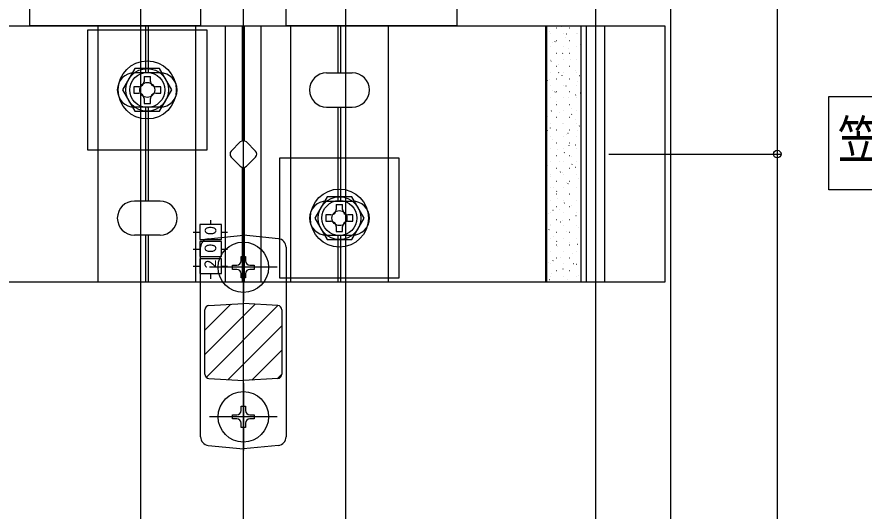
# Model space of a CAD drawing. Units: millimetres, scale not verified. Extents: x -875 to 875, y -1300 to 1293.
# Drawn here: x -253 to -54.7, y 656.8 to 772.5 of the extents above; entities that cross this region are included whole.
import ezdxf
from ezdxf.enums import TextEntityAlignment as Align

# ---------------------------------------------------------------- set-up
doc = ezdxf.new("R2010")
doc.units = ezdxf.units.MM
doc.header["$LTSCALE"] = 8
for name, color, linetype in [('0-2_USER1', 3, 'Continuous'), ('0-4_YKK_12', 2, 'Continuous'), ('0-5_YKK_13', 4, 'Continuous'), ('0-6_YKK_D', 6, 'Continuous'), ('0-8_YSS_K', 3, 'Continuous')]:
    doc.layers.add(name, color=color, linetype=linetype)
doc.styles.add('ＭＳ ゴシック', font='')
doc.styles.get('ＭＳ ゴシック').set_extended_font_data('MS Gothic')

msp = doc.modelspace()

# ---------------------------------------------------------------- linework, layer by layer
at = {"layer": '0-2_USER1'}
msp.add_lwpolyline([(-62.941, 739.88), (-62.941, 753.88), (12.109, 753.88), (12.109, 731.998), (-62.941, 731.998)], close=True, dxfattribs=at)
at = {"layer": '0-4_YKK_12'}
for p, q in [((-99.998, 820.4), (-99.998, 634.4)), ((-223.998, 634.4), (-223.998, 804.9)), ((-175.998, 634.4), (-175.998, 804.9))]:
    msp.add_line(p, q, dxfattribs=at)
at = {"layer": '0-5_YKK_13'}
for p, q in [((-233.998, 710.4), (-233.998, 770.4)), ((-222.798, 759.4), (-222.798, 770.4)), ((-222.198, 759.4), (-222.198, 770.4)), ((-211.148, 710.4), (-211.148, 770.4)), ((-204.148, 710.4), (-204.148, 770.4)), ((-200.298, 770.4), (-200.298, 743.475)), ((-199.698, 743.475), (-199.698, 770.4)), ((-195.848, 710.4), (-195.848, 770.4)), ((-188.848, 710.4), (-188.848, 770.4)), ((-177.798, 759.4), (-177.798, 770.4)), ((-177.198, 759.4), (-177.198, 770.4)), ((-165.998, 710.4), (-165.998, 770.4)), ((-129.201, 710.4), (-129.201, 770.4)), ((-128.952, 710.4), (-128.952, 770.4)), ((-126.631, 769.884), (-126.681, 769.884)), ((-125.54, 770.154), (-125.549, 770.151)), ((-123.591, 769.884), (-123.641, 769.884)), ((-119.675, 710.4), (-119.675, 770.4)), ((-115.398, 710.4), (-115.398, 770.4)), ((-128.33, 769.166), (-128.339, 769.163)), ((-128.056, 768.509), (-128.106, 768.509)), ((-125.016, 768.509), (-125.066, 768.509)), ((-124.564, 767.659), (-124.573, 767.655)), ((-124.342, 768.476), (-124.425, 768.421)), ((-121.976, 768.509), (-122.026, 768.509)), ((-121.821, 768.63), (-121.83, 768.627)), ((-128.056, 765.519), (-128.106, 765.519)), ((-127.684, 766.554), (-127.693, 766.551)), ((-127.031, 766.696), (-127.114, 766.641)), ((-126.631, 766.894), (-126.681, 766.894)), ((-125.016, 765.519), (-125.066, 765.519)), ((-123.591, 766.894), (-123.641, 766.894)), ((-121.976, 765.519), (-122.026, 765.519)), ((-121.175, 766.018), (-121.184, 766.015)), ((-126.708, 764.059), (-126.717, 764.055)), ((-126.631, 763.904), (-126.681, 763.904)), ((-125.226, 763.973), (-125.31, 763.918)), ((-123.965, 765.03), (-123.974, 765.027)), ((-123.591, 763.904), (-123.641, 763.904)), ((-128.056, 762.529), (-128.106, 762.529)), ((-127.916, 762.193), (-127.999, 762.138)), ((-125.016, 762.529), (-125.066, 762.529)), ((-123.319, 762.418), (-123.328, 762.414)), ((-121.976, 762.529), (-122.026, 762.529)), ((-128.852, 760.458), (-128.861, 760.455)), ((-128.056, 759.539), (-128.106, 759.539)), ((-126.631, 760.914), (-126.681, 760.914)), ((-126.109, 761.43), (-126.118, 761.426)), ((-125.016, 759.539), (-125.066, 759.539)), ((-123.591, 760.914), (-123.641, 760.914)), ((-122.343, 759.922), (-122.352, 759.919)), ((-121.976, 759.539), (-122.026, 759.539)), ((-219.498, 759.4), (-225.498, 759.4)), ((-223.248, 758.55), (-223.248, 757.4)), ((-223.248, 758.55), (-221.748, 758.55)), ((-221.748, 757.4), (-221.748, 758.55)), ((-180.498, 759.4), (-174.498, 759.4)), ((-128.8, 757.69), (-128.883, 757.634)), ((-128.253, 757.829), (-128.263, 757.826)), ((-126.631, 757.924), (-126.681, 757.924)), ((-126.111, 759.47), (-126.194, 759.414)), ((-125.463, 758.817), (-125.472, 758.814)), ((-123.591, 757.924), (-123.641, 757.924)), ((-121.308, 758.731), (-121.391, 758.675)), ((-225.648, 756.15), (-225.648, 754.65)), ((-224.498, 756.15), (-225.648, 756.15)), ((-219.348, 756.15), (-220.498, 756.15)), ((-219.348, 754.65), (-219.348, 756.15)), ((-128.056, 756.549), (-128.106, 756.549)), ((-125.016, 756.549), (-125.066, 756.549)), ((-124.487, 756.322), (-124.496, 756.319)), ((-121.976, 756.549), (-122.026, 756.549)), ((-121.744, 757.293), (-121.753, 757.29)), ((-225.648, 754.65), (-224.498, 754.65)), ((-220.498, 754.65), (-219.348, 754.65)), ((-127.607, 755.217), (-127.617, 755.214)), ((-126.995, 754.966), (-127.079, 754.911)), ((-126.631, 754.934), (-126.681, 754.934)), ((-123.888, 753.693), (-123.898, 753.69)), ((-123.591, 754.934), (-123.641, 754.934)), ((-122.192, 754.227), (-122.276, 754.172)), ((-121.098, 754.681), (-121.107, 754.678)), ((-223.248, 753.4), (-223.248, 752.25)), ((-128.056, 753.559), (-128.106, 753.559)), ((-126.631, 751.944), (-126.681, 751.944)), ((-126.631, 752.722), (-126.641, 752.719)), ((-125.016, 753.559), (-125.066, 753.559)), ((-123.591, 751.944), (-123.641, 751.944)), ((-121.976, 753.559), (-122.026, 753.559)), ((-219.498, 751.4), (-225.498, 751.4)), ((-222.798, 729.4), (-222.798, 751.4)), ((-222.198, 729.4), (-222.198, 751.4)), ((-180.498, 751.4), (-174.498, 751.4)), ((-177.798, 729.4), (-177.798, 751.4)), ((-177.198, 729.4), (-177.198, 751.4)), ((-128.056, 750.569), (-128.106, 750.569)), ((-127.88, 750.463), (-127.963, 750.408)), ((-126.032, 750.093), (-126.042, 750.09)), ((-125.016, 750.569), (-125.066, 750.569)), ((-123.242, 751.081), (-123.251, 751.078)), ((-123.077, 749.724), (-123.16, 749.669)), ((-121.976, 750.569), (-122.026, 750.569)), ((-128.775, 749.122), (-128.785, 749.118)), ((-126.631, 748.954), (-126.681, 748.954)), ((-123.591, 748.954), (-123.641, 748.954)), ((-122.266, 748.586), (-122.276, 748.582)), ((-128.764, 745.96), (-128.847, 745.905)), ((-128.176, 746.493), (-128.186, 746.489)), ((-128.056, 747.579), (-128.106, 747.579)), ((-126.631, 745.964), (-126.681, 745.964)), ((-125.386, 747.481), (-125.396, 747.477)), ((-125.016, 747.579), (-125.066, 747.579)), ((-123.591, 745.964), (-123.641, 745.964)), ((-121.976, 747.579), (-122.026, 747.579)), ((-121.667, 745.957), (-121.677, 745.953)), ((-121.272, 747.001), (-121.355, 746.946)), ((-128.056, 744.589), (-128.106, 744.589)), ((-127.53, 743.881), (-127.54, 743.877)), ((-125.016, 744.589), (-125.066, 744.589)), ((-124.41, 744.985), (-124.42, 744.982)), ((-123.961, 745.221), (-124.045, 745.166)), ((-121.976, 744.589), (-122.026, 744.589)), ((-202.827, 741.107), (-200.705, 743.228)), ((-199.291, 743.228), (-197.17, 741.107)), ((-126.631, 742.974), (-126.681, 742.974)), ((-123.811, 742.357), (-123.821, 742.353)), ((-123.591, 742.974), (-123.641, 742.974)), ((-122.156, 742.498), (-122.24, 742.443)), ((-121.021, 743.345), (-121.031, 743.341)), ((-128.056, 741.599), (-128.106, 741.599)), ((-126.631, 739.984), (-126.681, 739.984)), ((-126.555, 741.385), (-126.564, 741.382)), ((-125.016, 741.599), (-125.066, 741.599)), ((-124.846, 740.718), (-124.929, 740.663)), ((-123.591, 739.984), (-123.641, 739.984)), ((-123.165, 739.744), (-123.175, 739.741)), ((-121.976, 741.599), (-122.026, 741.599)), ((-200.705, 737.572), (-202.827, 739.693)), ((-197.17, 739.693), (-199.291, 737.572)), ((-128.699, 737.785), (-128.708, 737.782)), ((-128.056, 738.609), (-128.106, 738.609)), ((-125.956, 738.756), (-125.965, 738.753)), ((-125.016, 738.609), (-125.066, 738.609)), ((-123.041, 737.995), (-123.124, 737.939)), ((-121.976, 738.609), (-122.026, 738.609)), ((-200.298, 737.325), (-200.298, 710.4)), ((-199.698, 710.4), (-199.698, 737.325)), ((-126.631, 736.994), (-126.681, 736.994)), ((-125.73, 736.215), (-125.814, 736.159)), ((-125.31, 736.144), (-125.319, 736.141)), ((-123.591, 736.994), (-123.641, 736.994)), ((-122.189, 737.249), (-122.199, 737.246)), ((-128.1, 735.156), (-128.109, 735.153)), ((-128.056, 735.619), (-128.106, 735.619)), ((-126.631, 734.004), (-126.681, 734.004)), ((-125.016, 735.619), (-125.066, 735.619)), ((-123.591, 734.004), (-123.641, 734.004)), ((-121.976, 735.619), (-122.026, 735.619)), ((-121.591, 734.62), (-121.6, 734.617)), ((-128.056, 732.629), (-128.106, 732.629)), ((-127.454, 732.544), (-127.463, 732.541)), ((-125.016, 732.629), (-125.066, 732.629)), ((-124.334, 733.649), (-124.343, 733.645)), ((-123.925, 733.491), (-124.009, 733.436)), ((-121.976, 732.629), (-122.026, 732.629)), ((-126.615, 731.711), (-126.698, 731.656)), ((-126.631, 731.014), (-126.681, 731.014)), ((-126.478, 730.049), (-126.487, 730.045)), ((-123.735, 731.02), (-123.744, 731.017)), ((-123.591, 731.014), (-123.641, 731.014)), ((-219.498, 729.4), (-225.498, 729.4)), ((-180.498, 729.4), (-174.498, 729.4)), ((-178.248, 728.55), (-178.248, 727.4)), ((-178.248, 728.55), (-176.748, 728.55)), ((-176.748, 727.4), (-176.748, 728.55)), ((-128.056, 729.639), (-128.106, 729.639)), ((-126.631, 728.024), (-126.681, 728.024)), ((-125.016, 729.639), (-125.066, 729.639)), ((-124.81, 728.988), (-124.893, 728.933)), ((-123.591, 728.024), (-123.641, 728.024)), ((-123.089, 728.408), (-123.098, 728.404)), ((-121.976, 729.639), (-122.026, 729.639)), ((-180.648, 726.15), (-180.648, 724.65)), ((-179.498, 726.15), (-180.648, 726.15)), ((-174.348, 726.15), (-175.498, 726.15)), ((-174.348, 724.65), (-174.348, 726.15)), ((-128.622, 726.448), (-128.631, 726.445)), ((-128.056, 726.649), (-128.106, 726.649)), ((-127.499, 727.208), (-127.582, 727.153)), ((-125.879, 727.42), (-125.888, 727.416)), ((-125.016, 726.649), (-125.066, 726.649)), ((-122.113, 725.912), (-122.122, 725.909)), ((-121.976, 726.649), (-122.026, 726.649)), ((-207.648, 724.935), (-207.648, 723.9)), ((-180.648, 724.65), (-179.498, 724.65)), ((-175.498, 724.65), (-174.348, 724.65)), ((-126.631, 725.034), (-126.681, 725.034)), ((-125.694, 724.485), (-125.778, 724.43)), ((-125.233, 724.807), (-125.242, 724.804)), ((-123.591, 725.034), (-123.641, 725.034)), ((-211.708, 722.15), (-210.148, 722.15)), ((-205.148, 722.15), (-203.673, 722.15)), ((-178.248, 723.4), (-178.248, 722.25)), ((-128.384, 722.705), (-128.467, 722.65)), ((-128.056, 723.659), (-128.106, 723.659)), ((-128.023, 723.819), (-128.033, 723.816)), ((-126.631, 722.044), (-126.681, 722.044)), ((-125.016, 723.659), (-125.066, 723.659)), ((-124.257, 722.312), (-124.266, 722.309)), ((-123.591, 722.044), (-123.641, 722.044)), ((-121.976, 723.659), (-122.026, 723.659)), ((-121.514, 723.283), (-121.523, 723.28)), ((-219.498, 721.4), (-225.498, 721.4)), ((-222.798, 710.4), (-222.798, 721.4)), ((-222.198, 710.4), (-222.198, 721.4)), ((-208.197, 720.58), (-199.998, 721.4)), ((-199.998, 721.8), (-199.998, 706)), ((-191.799, 720.58), (-199.998, 721.4)), ((-180.498, 721.4), (-174.498, 721.4)), ((-177.798, 710.4), (-177.798, 721.4)), ((-177.198, 710.4), (-177.198, 721.4)), ((-128.056, 720.669), (-128.106, 720.669)), ((-127.377, 721.207), (-127.387, 721.204)), ((-126.579, 719.982), (-126.662, 719.927)), ((-125.016, 720.669), (-125.066, 720.669)), ((-121.976, 720.669), (-122.026, 720.669)), ((-211.708, 718.15), (-210.148, 718.15)), ((-209.998, 674.21), (-209.998, 718.59)), ((-205.148, 718.15), (-203.673, 718.15)), ((-189.998, 718.59), (-189.998, 674.21)), ((-126.631, 719.054), (-126.681, 719.054)), ((-126.401, 718.712), (-126.411, 718.709)), ((-123.658, 719.683), (-123.668, 719.68)), ((-123.591, 719.054), (-123.641, 719.054)), ((-121.776, 719.243), (-121.859, 719.188)), ((-128.056, 717.679), (-128.106, 717.679)), ((-126.631, 716.064), (-126.681, 716.064)), ((-125.802, 716.083), (-125.812, 716.08)), ((-125.016, 717.679), (-125.066, 717.679)), ((-123.591, 716.064), (-123.641, 716.064)), ((-123.012, 717.071), (-123.022, 717.068)), ((-121.976, 717.679), (-122.026, 717.679)), ((-211.708, 714.15), (-210.148, 714.15)), ((-205.148, 714.15), (-203.673, 714.15)), ((-128.545, 715.112), (-128.555, 715.108)), ((-128.056, 714.689), (-128.106, 714.689)), ((-127.463, 715.479), (-127.546, 715.423)), ((-125.016, 714.689), (-125.066, 714.689)), ((-122.66, 714.74), (-122.744, 714.684)), ((-122.036, 714.576), (-122.046, 714.572)), ((-121.976, 714.689), (-122.026, 714.689)), ((-192.098, 713.9), (-207.898, 713.9)), ((-207.648, 712.4), (-207.648, 711.229)), ((-199.498, 712.4), (-199.498, 711.4)), ((-127.947, 712.483), (-127.956, 712.479)), ((-126.631, 713.074), (-126.681, 713.074)), ((-125.156, 713.471), (-125.166, 713.467)), ((-123.591, 713.074), (-123.641, 713.074)), ((-121.437, 711.947), (-121.447, 711.943)), ((-120.98, 710.4), (-129.201, 710.4)), ((-128.348, 710.975), (-128.431, 710.92)), ((-128.056, 711.699), (-128.106, 711.699)), ((-125.016, 711.699), (-125.066, 711.699)), ((-124.18, 710.975), (-124.19, 710.972)), ((-121.976, 711.699), (-122.026, 711.699)), ((-197.243, 705.247), (-208.998, 693.492)), ((-202.908, 705.238), (-208.998, 699.148)), ((-191.885, 704.948), (-208.7, 688.133)), ((-208.054, 704.952), (-199.998, 705.4)), ((-191.943, 704.952), (-199.998, 705.4)), ((-208.998, 688.846), (-208.998, 703.954)), ((-190.998, 703.954), (-190.998, 688.846)), ((-190.998, 700.178), (-203.577, 687.599)), ((-190.998, 694.521), (-198.009, 687.511)), ((-190.998, 688.864), (-192.019, 687.843)), ((-208.054, 687.848), (-199.998, 687.4)), ((-191.943, 687.848), (-199.998, 687.4)), ((-199.998, 686.8), (-199.998, 671)), ((-192.098, 678.9), (-207.898, 678.9)), ((-199.498, 677.4), (-199.498, 676.4)), ((-208.197, 672.22), (-199.998, 671.4)), ((-191.799, 672.22), (-199.998, 671.4))]:
    msp.add_line(p, q, dxfattribs=at)
for points in [[(-249.998, 810.4), (-209.998, 810.4), (-209.998, 770.4), (-249.998, 770.4)], [(-189.998, 810.4), (-149.998, 810.4), (-149.998, 770.4), (-189.998, 770.4)], [(-298.698, 770.4), (-101.298, 770.4), (-101.298, 710.4), (-298.698, 710.4)], [(-236.498, 741.4), (-208.498, 741.4), (-208.498, 769.4), (-236.498, 769.4)], [(-225.385, 760.4), (-228.272, 755.4), (-225.385, 750.4), (-219.611, 750.4), (-216.725, 755.4), (-219.611, 760.4)], [(-191.498, 711.4), (-163.498, 711.4), (-163.498, 739.4), (-191.498, 739.4)], [(-180.385, 730.4), (-183.272, 725.4), (-180.385, 720.4), (-174.611, 720.4), (-171.725, 725.4), (-174.611, 730.4)], [(-205.148, 720.4), (-205.148, 723.9), (-210.148, 723.9), (-210.148, 720.4)], [(-205.148, 716.4), (-205.148, 719.9), (-210.148, 719.9), (-210.148, 716.4)], [(-205.148, 712.4), (-205.148, 715.9), (-210.148, 715.9), (-210.148, 712.4)]]:
    msp.add_lwpolyline(points, close=True, dxfattribs=at)
for points in [[(-129.201, 770.4), (-120.98, 770.4), (-120.98, 710.4)], [(-223.248, 752.25), (-221.748, 752.25), (-221.748, 753.4)], [(-178.248, 722.25), (-176.748, 722.25), (-176.748, 723.4)], [(-200.498, 715.4), (-200.498, 716.4), (-199.498, 716.4), (-199.498, 715.4)], [(-201.498, 713.4), (-202.498, 713.4), (-202.498, 714.4), (-201.498, 714.4)], [(-198.498, 714.4), (-197.498, 714.4), (-197.498, 713.4), (-198.498, 713.4)], [(-199.498, 711.4), (-200.498, 711.4), (-200.498, 712.4)], [(-200.498, 680.4), (-200.498, 681.4), (-199.498, 681.4), (-199.498, 680.4)], [(-201.498, 678.4), (-202.498, 678.4), (-202.498, 679.4), (-201.498, 679.4)], [(-198.498, 679.4), (-197.498, 679.4), (-197.498, 678.4), (-198.498, 678.4)], [(-199.498, 676.4), (-200.498, 676.4), (-200.498, 677.4)]]:
    msp.add_lwpolyline(points, dxfattribs=at)
for centre, radius in [((-222.498, 755.4), 6.8), ((-222.498, 755.4), 5), ((-222.498, 755.4), 4.1), ((-222.498, 755.4), 1.75), ((-177.498, 725.4), 6.8), ((-177.498, 725.4), 5), ((-177.498, 725.4), 4.1), ((-177.498, 725.4), 1.75), ((-199.998, 713.9), 5.9), ((-199.998, 678.9), 5.9)]:
    msp.add_circle(centre, radius, dxfattribs=at)
for centre, radius, start, end in [((-225.498, 755.4), 4, 90, 270), ((-219.498, 755.4), 4, 270, 90), ((-180.498, 755.4), 4, 90, 270), ((-174.498, 755.4), 4, 270, 90), ((-224.498, 757.4), 1.25, 270, 0), ((-220.498, 757.4), 1.25, 180, 270), ((-224.498, 753.4), 1.25, 0, 90), ((-220.498, 753.4), 1.25, 90, 180), ((-199.998, 742.521), 1, 45, 135), ((-202.119, 740.4), 1, 135, 225), ((-197.877, 740.4), 1, 315, 45), ((-199.998, 738.279), 1, 225, 315), ((-225.498, 725.4), 4, 90, 270), ((-219.498, 725.4), 4, 270, 90), ((-180.498, 725.4), 4, 90, 270), ((-174.498, 725.4), 4, 270, 90), ((-179.498, 727.4), 1.25, 270, 0), ((-175.498, 727.4), 1.25, 180, 270), ((-179.498, 723.4), 1.25, 0, 90), ((-175.498, 723.4), 1.25, 90, 180), ((-207.998, 718.59), 2, 95.71059, 180), ((-191.998, 718.59), 2, 0, 84.28941), ((-201.498, 715.4), 1, 270, 0), ((-198.498, 715.4), 1, 180, 270), ((-201.498, 712.4), 1, 0, 90), ((-198.498, 712.4), 1, 90, 180), ((-207.998, 703.954), 1, 93.17983, 180), ((-191.998, 703.954), 1, 0, 86.82017), ((-207.998, 688.846), 1, 180, 266.82017), ((-191.998, 688.846), 1, 273.17983, 0), ((-201.498, 680.4), 1, 270, 0), ((-198.498, 680.4), 1, 180, 270), ((-201.498, 677.4), 1, 0, 90), ((-198.498, 677.4), 1, 90, 180), ((-207.998, 674.21), 2, 180, 264.28941), ((-191.998, 674.21), 2, 275.71059, 0)]:
    msp.add_arc(centre, radius, start, end, dxfattribs=at)
at = {"layer": '0-6_YKK_D'}
msp.add_line((-114.398, 740.4), (-73.998, 740.4), dxfattribs=at)
msp.add_lwpolyline([(-74.998, 820.4), (-74.998, 740.4), (-74.998, 497.127)], dxfattribs=at)
msp.add_circle((-74.998, 740.4), 0.875, dxfattribs=at)
at = {"layer": '0-8_YSS_K'}
msp.add_line((-199.998, 634.4), (-199.998, 920.4), dxfattribs=at)
msp.add_lwpolyline([(-117.498, 634.4), (-117.498, 837.9), (179.002, 837.9)], dxfattribs=at)

# ---------------------------------------------------------------- texts
at = {"layer": '0-2_USER1', "style": 'ＭＳ ゴシック', "width": 0.8}
msp.add_text('笠木平面図', height=8.798, dxfattribs=at).set_placement((-60.818, 736.764), align=Align.BOTTOM_LEFT)
at = {"layer": '0-5_YKK_13', "style": 'ＭＳ ゴシック', "width": 0.9}
for s, p in [('０', (-205.508, 720.82)), ('０', (-205.527, 716.683)), ('２', (-205.566, 712.994))]:
    msp.add_text(s, height=2.711, rotation=90, dxfattribs=at).set_placement(p, align=Align.BOTTOM_LEFT)

doc.saveas('drawing.dxf')
